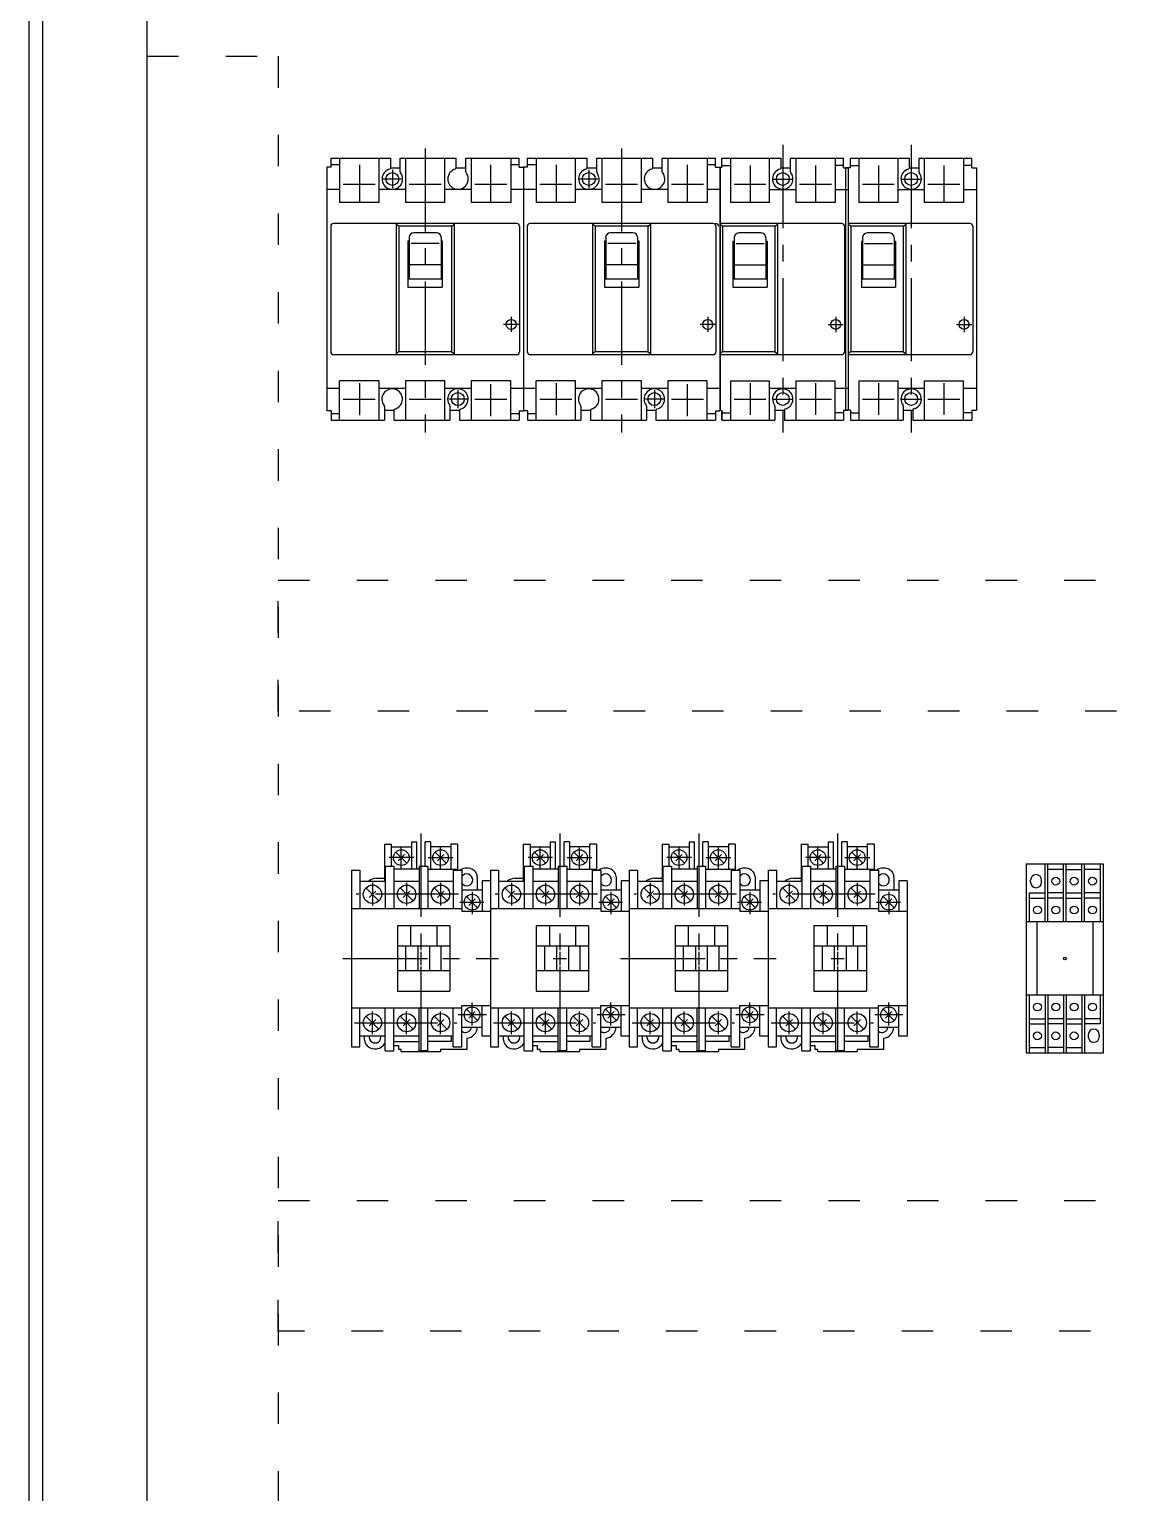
# Model space of a CAD drawing. Header units: millimetres. Extents: x 14879 to 47640, y -20740 to 344.
# Drawn here: x 46835 to 47252, y -910 to -351 of the extents above; entities that cross this region are included whole.
import ezdxf

# ---------------------------------------------------------------- set-up
doc = ezdxf.new("R2010")
doc.units = ezdxf.units.MM
doc.linetypes.add('ACAD_ISO03W100', pattern=[30, 12, -18])
doc.linetypes.add('CENTER', pattern=[50.8, 31.75, -6.35, 6.35, -6.35])
for name, color, linetype in [('0A', 7, 'Continuous'), ('0B', 6, 'Continuous'), ('0C', 3, 'Continuous'), ('0D', 2, 'Continuous'), ('10', 6, 'CENTER'), ('F01_OUT', 6, 'Continuous'), ('F03_CNT', 1, 'CENTER')]:
    doc.layers.add(name, color=color, linetype=linetype)

msp = doc.modelspace()

# ---------------------------------------------------------------- linework, layer by layer
for p, q in [((46834.85, -1711.79), (46834.85, 288.21)), ((46839.85, 283.21), (46839.85, -1706.79)), ((46879.85, -1666.79), (46879.85, 243.21))]:
    msp.add_line(p, q)
at = {"color": 7, "linetype": 'Continuous'}
for p, q in [((47244.87, -670.14), (47215.37, -670.14)), ((47215.37, -670.14), (47215.37, -742.14)), ((47222.62, -692.14), (47222.62, -670.14)), ((47223.62, -692.14), (47223.62, -670.14)), ((47229.62, -692.14), (47229.62, -670.14)), ((47230.62, -692.14), (47230.62, -670.14)), ((47236.62, -692.14), (47236.62, -670.14)), ((47237.62, -692.14), (47237.62, -670.14)), ((47243.62, -670.14), (47243.62, -692.14)), ((47244.87, -742.14), (47244.87, -670.14)), ((47229.62, -672.14), (47223.62, -672.14)), ((47230.62, -672.14), (47236.62, -672.14)), ((47243.62, -672.14), (47237.62, -672.14)), ((47216.62, -681.14), (47222.62, -681.14)), ((47216.62, -692.14), (47216.62, -681.14)), ((47217.02, -677.04), (47217.02, -676.24)), ((47221.22, -677.04), (47221.22, -676.24)), ((47229.62, -681.14), (47223.62, -681.14)), ((47230.62, -681.14), (47236.62, -681.14)), ((47243.62, -681.14), (47237.62, -681.14)), ((47216.62, -683.14), (47222.62, -683.14)), ((47229.62, -683.14), (47223.62, -683.14)), ((47230.62, -683.14), (47236.62, -683.14)), ((47243.62, -683.14), (47237.62, -683.14)), ((47244.87, -692.14), (47215.37, -692.14)), ((47219.37, -692.14), (47219.37, -720.14)), ((47240.87, -720.14), (47240.87, -692.14)), ((47244.87, -720.14), (47215.37, -720.14)), ((47216.62, -742.14), (47216.62, -720.14)), ((47222.62, -720.14), (47222.62, -742.14)), ((47223.62, -720.14), (47223.62, -742.14)), ((47229.62, -720.14), (47229.62, -742.14)), ((47230.62, -720.14), (47230.62, -742.14)), ((47236.62, -720.14), (47236.62, -742.14)), ((47237.62, -720.14), (47237.62, -742.14)), ((47243.62, -720.14), (47243.62, -731.14)), ((47216.62, -729.14), (47222.62, -729.14)), ((47216.62, -731.14), (47222.62, -731.14)), ((47229.62, -729.14), (47223.62, -729.14)), ((47229.62, -731.14), (47223.62, -731.14)), ((47230.62, -729.14), (47236.62, -729.14)), ((47230.62, -731.14), (47236.62, -731.14)), ((47243.62, -729.14), (47237.62, -729.14)), ((47243.62, -731.14), (47237.62, -731.14)), ((47239.02, -735.24), (47239.02, -736.04)), ((47243.22, -735.24), (47243.22, -736.04)), ((47215.37, -742.14), (47244.87, -742.14)), ((47216.62, -740.14), (47222.62, -740.14)), ((47229.62, -740.14), (47223.62, -740.14)), ((47230.62, -740.14), (47236.62, -740.14))]:
    msp.add_line(p, q, dxfattribs=at)
at = {"color": 1, "linetype": 'ACAD_ISO03W100'}
for points in [[(46879.85, -361.79), (46929.84, -361.79), (46929.84, -1487.35), (46879.85, -1487.35)], [(46929.84, -611.79), (46929.84, -561.79), (47639.85, -561.79), (47639.85, -611.79)], [(46929.84, -848.44), (46929.84, -798.45), (47539.85, -798.45), (47539.85, -848.44)]]:
    msp.add_lwpolyline(points, close=True, dxfattribs=at)
at = {"color": 7, "linetype": 'Continuous'}
for centre, radius in [((47226.62, -676.64), 1.5), ((47233.62, -676.64), 1.5), ((47240.62, -676.64), 1.5), ((47219.62, -687.64), 1.5), ((47226.62, -687.64), 1.5), ((47233.62, -687.64), 1.5), ((47240.62, -687.64), 1.5), ((47230.12, -706.14), 0.5), ((47219.62, -724.64), 1.5), ((47226.62, -724.64), 1.5), ((47233.62, -724.64), 1.5), ((47240.62, -724.64), 1.5), ((47219.62, -735.64), 1.5), ((47226.62, -735.64), 1.5), ((47233.62, -735.64), 1.5)]:
    msp.add_circle(centre, radius, dxfattribs=at)
for centre, start, end in [((47219.12, -676.24), 0, 180), ((47219.12, -677.04), 180, 0), ((47241.12, -735.24), 0, 180), ((47241.12, -736.04), 180, 0)]:
    msp.add_arc(centre, 2.1, start, end, dxfattribs=at)
at = {"layer": '0A', "color": 7, "linetype": 'Continuous'}
for p, q in [((46984.34, -703.64), (46984.34, -708.64)), ((47037.34, -703.64), (47037.34, -708.64)), ((47090.34, -703.64), (47090.34, -708.64)), ((47143.34, -703.64), (47143.34, -708.64)), ((46981.84, -706.14), (46986.84, -706.14)), ((47034.84, -706.14), (47039.84, -706.14)), ((47087.84, -706.14), (47092.84, -706.14)), ((47140.84, -706.14), (47145.84, -706.14))]:
    msp.add_line(p, q, dxfattribs=at)
at = {"layer": '0B', "color": 6, "linetype": 'Continuous'}
for p, q in [((46970.39, -662.54), (46970.39, -675.54)), ((46970.39, -662.54), (46972.99, -662.54)), ((46972.99, -662.54), (46972.99, -663.54)), ((46972.99, -663.54), (46980.69, -663.54)), ((46980.69, -661.64), (46980.69, -663.54)), ((46980.69, -661.64), (46982.74, -661.64)), ((46982.74, -672.04), (46982.74, -661.64)), ((46985.94, -670.94), (46985.94, -661.64)), ((46987.99, -661.64), (46985.94, -661.64)), ((46987.99, -661.64), (46987.99, -663.54)), ((46995.69, -663.54), (46987.99, -663.54)), ((46998.29, -662.54), (46995.69, -662.54)), ((46995.69, -662.54), (46995.69, -663.54)), ((46998.29, -662.54), (46998.29, -672.44)), ((47023.39, -662.54), (47023.39, -675.54)), ((47023.39, -662.54), (47025.99, -662.54)), ((47025.99, -662.54), (47025.99, -663.54)), ((47025.99, -663.54), (47033.69, -663.54)), ((47033.69, -661.64), (47033.69, -663.54)), ((47033.69, -661.64), (47035.74, -661.64)), ((47035.74, -672.04), (47035.74, -661.64)), ((47038.94, -670.94), (47038.94, -661.64)), ((47040.99, -661.64), (47038.94, -661.64)), ((47040.99, -661.64), (47040.99, -663.54)), ((47048.69, -663.54), (47040.99, -663.54)), ((47051.29, -662.54), (47048.69, -662.54)), ((47048.69, -662.54), (47048.69, -663.54)), ((47051.29, -662.54), (47051.29, -672.44)), ((47076.39, -662.54), (47076.39, -675.54)), ((47076.39, -662.54), (47078.99, -662.54)), ((47078.99, -662.54), (47078.99, -663.54)), ((47078.99, -663.54), (47086.69, -663.54)), ((47086.69, -661.64), (47086.69, -663.54)), ((47086.69, -661.64), (47088.74, -661.64)), ((47088.74, -672.04), (47088.74, -661.64)), ((47091.94, -670.94), (47091.94, -661.64)), ((47093.99, -661.64), (47091.94, -661.64)), ((47093.99, -661.64), (47093.99, -663.54)), ((47101.69, -663.54), (47093.99, -663.54)), ((47104.29, -662.54), (47101.69, -662.54)), ((47101.69, -662.54), (47101.69, -663.54)), ((47104.29, -662.54), (47104.29, -672.44)), ((47129.39, -662.54), (47129.39, -675.54)), ((47129.39, -662.54), (47131.99, -662.54)), ((47131.99, -662.54), (47131.99, -663.54)), ((47131.99, -663.54), (47139.69, -663.54)), ((47139.69, -661.64), (47139.69, -663.54)), ((47139.69, -661.64), (47141.74, -661.64)), ((47141.74, -672.04), (47141.74, -661.64)), ((47144.94, -670.94), (47144.94, -661.64)), ((47146.99, -661.64), (47144.94, -661.64)), ((47146.99, -661.64), (47146.99, -663.54)), ((47154.69, -663.54), (47146.99, -663.54)), ((47157.29, -662.54), (47154.69, -662.54)), ((47154.69, -662.54), (47154.69, -663.54)), ((47157.29, -662.54), (47157.29, -672.44)), ((46957.84, -672.44), (46960.99, -672.44)), ((46957.84, -672.44), (46957.84, -739.84)), ((46960.99, -672.44), (46960.99, -676.64)), ((46967.34, -675.54), (46970.39, -675.54)), ((46983.69, -672.04), (46982.74, -672.04)), ((46983.69, -670.94), (46985.94, -670.94)), ((46983.69, -670.94), (46983.69, -672.04)), ((46998.29, -672.44), (46999.28, -672.44)), ((47005.84, -675.02), (47005.84, -679.94)), ((47010.84, -672.44), (47013.99, -672.44)), ((47010.84, -672.44), (47010.84, -739.84)), ((47013.99, -672.44), (47013.99, -676.64)), ((47020.34, -675.54), (47023.39, -675.54)), ((47036.69, -672.04), (47035.74, -672.04)), ((47036.69, -670.94), (47038.94, -670.94)), ((47036.69, -670.94), (47036.69, -672.04)), ((47051.29, -672.44), (47052.28, -672.44)), ((47058.84, -675.02), (47058.84, -679.94)), ((47063.84, -672.44), (47066.99, -672.44)), ((47063.84, -672.44), (47063.84, -739.84)), ((47066.99, -672.44), (47066.99, -676.64)), ((47073.34, -675.54), (47076.39, -675.54)), ((47089.69, -672.04), (47088.74, -672.04)), ((47089.69, -670.94), (47091.94, -670.94)), ((47089.69, -670.94), (47089.69, -672.04)), ((47104.29, -672.44), (47105.28, -672.44)), ((47111.84, -675.02), (47111.84, -679.94)), ((47116.84, -672.44), (47119.99, -672.44)), ((47116.84, -672.44), (47116.84, -739.84)), ((47119.99, -672.44), (47119.99, -676.64)), ((47126.34, -675.54), (47129.39, -675.54)), ((47142.69, -672.04), (47141.74, -672.04)), ((47142.69, -670.94), (47144.94, -670.94)), ((47142.69, -670.94), (47142.69, -672.04)), ((47157.29, -672.44), (47158.28, -672.44)), ((47164.84, -675.02), (47164.84, -679.94)), ((46960.99, -676.64), (46964.39, -676.64)), ((47005.84, -679.94), (47007.69, -679.94)), ((47010.84, -676.44), (47007.69, -676.44)), ((47007.69, -676.44), (47007.69, -679.94)), ((47010.84, -676.44), (47010.84, -735.84)), ((47013.99, -676.64), (47017.39, -676.64)), ((47058.84, -679.94), (47060.69, -679.94)), ((47063.84, -676.44), (47060.69, -676.44)), ((47060.69, -676.44), (47060.69, -679.94)), ((47063.84, -676.44), (47063.84, -735.84)), ((47063.84, -676.44), (47063.84, -735.84)), ((47066.99, -676.64), (47070.39, -676.64)), ((47111.84, -679.94), (47113.69, -679.94)), ((47116.84, -676.44), (47113.69, -676.44)), ((47113.69, -676.44), (47113.69, -679.94)), ((47116.84, -676.44), (47116.84, -735.84)), ((47119.99, -676.64), (47123.39, -676.64)), ((47164.84, -679.94), (47166.69, -679.94)), ((47169.84, -676.44), (47166.69, -676.44)), ((47166.69, -676.44), (47166.69, -679.94)), ((47169.84, -676.44), (47169.84, -735.84)), ((47169.84, -676.44), (47169.84, -735.84)), ((46960.99, -735.64), (46962.84, -735.64)), ((46960.99, -739.84), (46960.99, -735.64)), ((46962.84, -737.26), (46962.84, -735.64)), ((47001.84, -736.61), (47001.84, -740.84)), ((47005.84, -732.34), (47007.69, -732.34)), ((47007.69, -735.84), (47007.69, -732.34)), ((47010.84, -735.84), (47007.69, -735.84)), ((47013.99, -735.64), (47015.84, -735.64)), ((47013.99, -739.84), (47013.99, -735.64)), ((47015.84, -737.26), (47015.84, -735.64)), ((47054.84, -736.61), (47054.84, -740.84)), ((47058.84, -732.34), (47060.69, -732.34)), ((47060.69, -735.84), (47060.69, -732.34)), ((47063.84, -735.84), (47060.69, -735.84)), ((47066.99, -735.64), (47068.84, -735.64)), ((47066.99, -739.84), (47066.99, -735.64)), ((47068.84, -737.26), (47068.84, -735.64)), ((47107.84, -736.61), (47107.84, -740.84)), ((47111.84, -732.34), (47113.69, -732.34)), ((47113.69, -735.84), (47113.69, -732.34)), ((47116.84, -735.84), (47113.69, -735.84)), ((47119.99, -735.64), (47121.84, -735.64)), ((47119.99, -739.84), (47119.99, -735.64)), ((47121.84, -737.26), (47121.84, -735.64)), ((47160.84, -736.61), (47160.84, -740.84)), ((47164.84, -732.34), (47166.69, -732.34)), ((47166.69, -735.84), (47166.69, -732.34)), ((47169.84, -735.84), (47166.69, -735.84)), ((46957.84, -739.84), (46960.99, -739.84)), ((46970.69, -741.34), (46970.69, -738.47)), ((46970.69, -741.34), (46973.99, -741.34)), ((46973.99, -741.34), (46973.99, -739.44)), ((46975.84, -739.44), (46973.99, -739.44)), ((46975.84, -740.84), (46975.84, -739.44)), ((46976.84, -740.84), (46975.84, -740.84)), ((46976.84, -741.64), (46976.84, -740.84)), ((46976.84, -741.64), (46991.84, -741.64)), ((46991.84, -740.84), (46991.84, -741.64)), ((47001.84, -740.84), (46991.84, -740.84)), ((47010.84, -739.84), (47013.99, -739.84)), ((47023.69, -741.34), (47023.69, -738.47)), ((47023.69, -741.34), (47026.99, -741.34)), ((47026.99, -741.34), (47026.99, -739.44)), ((47028.84, -739.44), (47026.99, -739.44)), ((47028.84, -740.84), (47028.84, -739.44)), ((47029.84, -740.84), (47028.84, -740.84)), ((47029.84, -741.64), (47029.84, -740.84)), ((47029.84, -741.64), (47044.84, -741.64)), ((47044.84, -740.84), (47044.84, -741.64)), ((47054.84, -740.84), (47044.84, -740.84)), ((47063.84, -739.84), (47066.99, -739.84)), ((47076.69, -741.34), (47076.69, -738.47)), ((47076.69, -741.34), (47079.99, -741.34)), ((47079.99, -741.34), (47079.99, -739.44)), ((47081.84, -739.44), (47079.99, -739.44)), ((47081.84, -740.84), (47081.84, -739.44)), ((47082.84, -740.84), (47081.84, -740.84)), ((47082.84, -741.64), (47082.84, -740.84)), ((47082.84, -741.64), (47097.84, -741.64)), ((47097.84, -740.84), (47097.84, -741.64)), ((47107.84, -740.84), (47097.84, -740.84)), ((47116.84, -739.84), (47119.99, -739.84)), ((47129.69, -741.34), (47129.69, -738.47)), ((47129.69, -741.34), (47132.99, -741.34)), ((47132.99, -741.34), (47132.99, -739.44)), ((47134.84, -739.44), (47132.99, -739.44)), ((47134.84, -740.84), (47134.84, -739.44)), ((47135.84, -740.84), (47134.84, -740.84)), ((47135.84, -741.64), (47135.84, -740.84)), ((47135.84, -741.64), (47150.84, -741.64)), ((47150.84, -740.84), (47150.84, -741.64)), ((47160.84, -740.84), (47150.84, -740.84))]:
    msp.add_line(p, q, dxfattribs=at)
for centre, radius, start, end in [((46967.34, -680.04), 4.5, 90.0002, 130.927), ((47001.84, -676.14), 4.5, 55.3083, 124.692), ((47001.84, -676.14), 4.5, 48.1896, 55.3083), ((47002.84, -675.02), 3, 0, 48.1897), ((47020.34, -680.04), 4.5, 90.0002, 130.927), ((47054.84, -676.14), 4.5, 55.3083, 124.692), ((47054.84, -676.14), 4.5, 48.1896, 55.3083), ((47055.84, -675.02), 3, 0, 48.1897), ((47073.34, -680.04), 4.5, 90.0002, 130.927), ((47107.84, -676.14), 4.5, 55.3083, 124.692), ((47107.84, -676.14), 4.5, 48.1896, 55.3083), ((47108.84, -675.02), 3, 0, 48.1897), ((47126.34, -680.04), 4.5, 90.0002, 130.927), ((47160.84, -676.14), 4.5, 55.3083, 124.692), ((47160.84, -676.14), 4.5, 48.1896, 55.3083), ((47161.84, -675.02), 3, 0, 48.1897), ((46965.84, -737.26), 3, 180, 228.19), ((47001.34, -732.14), 4.5, 276.379, 357.453), ((47018.84, -737.26), 3, 180, 228.19), ((47054.34, -732.14), 4.5, 276.379, 357.453), ((47071.84, -737.26), 3, 180, 228.19), ((47107.34, -732.14), 4.5, 276.379, 357.453), ((47124.84, -737.26), 3, 180, 228.19), ((47160.34, -732.14), 4.5, 276.379, 357.453), ((46966.84, -736.14), 4.5, 228.19, 328.822), ((47019.84, -736.14), 4.5, 228.19, 328.822), ((47072.84, -736.14), 4.5, 228.19, 328.822), ((47125.84, -736.14), 4.5, 228.19, 328.822)]:
    msp.add_arc(centre, radius, start, end, dxfattribs=at)
at = {"layer": '0C', "color": 3, "linetype": 'Continuous'}
for p, q in [((46972.99, -663.54), (46972.99, -670.94)), ((46980.69, -663.54), (46980.69, -672.04)), ((46987.99, -663.54), (46987.99, -672.04)), ((46995.69, -663.54), (46995.69, -672.04)), ((47025.99, -663.54), (47025.99, -670.94)), ((47033.69, -663.54), (47033.69, -672.04)), ((47040.99, -663.54), (47040.99, -672.04)), ((47048.69, -663.54), (47048.69, -672.04)), ((47078.99, -663.54), (47078.99, -670.94)), ((47086.69, -663.54), (47086.69, -672.04)), ((47093.99, -663.54), (47093.99, -672.04)), ((47101.69, -663.54), (47101.69, -672.04)), ((47131.99, -663.54), (47131.99, -670.94)), ((47139.69, -663.54), (47139.69, -672.04)), ((47146.99, -663.54), (47146.99, -672.04)), ((47154.69, -663.54), (47154.69, -672.04)), ((46970.39, -675.54), (46970.39, -676.64)), ((46970.69, -670.94), (46973.99, -670.94)), ((46970.69, -670.94), (46970.69, -687.14)), ((46973.99, -670.94), (46973.99, -687.14)), ((46982.74, -672.04), (46973.99, -672.04)), ((46983.69, -672.04), (46983.69, -687.14)), ((46985.94, -670.94), (46986.99, -670.94)), ((46986.99, -670.94), (46986.99, -687.14)), ((46986.99, -672.04), (46998.29, -672.04)), ((46996.69, -672.44), (46998.29, -672.44)), ((46996.69, -672.44), (46996.69, -687.14)), ((46999.28, -672.44), (46999.99, -672.44)), ((46999.99, -672.44), (46999.99, -688.14)), ((47023.39, -675.54), (47023.39, -676.64)), ((47023.69, -670.94), (47026.99, -670.94)), ((47023.69, -670.94), (47023.69, -687.14)), ((47026.99, -670.94), (47026.99, -687.14)), ((47035.74, -672.04), (47026.99, -672.04)), ((47036.69, -672.04), (47036.69, -687.14)), ((47038.94, -670.94), (47039.99, -670.94)), ((47039.99, -670.94), (47039.99, -687.14)), ((47039.99, -672.04), (47051.29, -672.04)), ((47049.69, -672.44), (47051.29, -672.44)), ((47049.69, -672.44), (47049.69, -687.14)), ((47052.28, -672.44), (47052.99, -672.44)), ((47052.99, -672.44), (47052.99, -688.14)), ((47076.39, -675.54), (47076.39, -676.64)), ((47076.69, -670.94), (47079.99, -670.94)), ((47076.69, -670.94), (47076.69, -687.14)), ((47079.99, -670.94), (47079.99, -687.14)), ((47088.74, -672.04), (47079.99, -672.04)), ((47089.69, -672.04), (47089.69, -687.14)), ((47091.94, -670.94), (47092.99, -670.94)), ((47092.99, -670.94), (47092.99, -687.14)), ((47092.99, -672.04), (47104.29, -672.04)), ((47102.69, -672.44), (47104.29, -672.44)), ((47102.69, -672.44), (47102.69, -687.14)), ((47105.28, -672.44), (47105.99, -672.44)), ((47105.99, -672.44), (47105.99, -688.14)), ((47129.39, -675.54), (47129.39, -676.64)), ((47129.69, -670.94), (47132.99, -670.94)), ((47129.69, -670.94), (47129.69, -687.14)), ((47132.99, -670.94), (47132.99, -687.14)), ((47141.74, -672.04), (47132.99, -672.04)), ((47142.69, -672.04), (47142.69, -687.14)), ((47144.94, -670.94), (47145.99, -670.94)), ((47145.99, -670.94), (47145.99, -687.14)), ((47145.99, -672.04), (47157.29, -672.04)), ((47155.69, -672.44), (47157.29, -672.44)), ((47155.69, -672.44), (47155.69, -687.14)), ((47158.28, -672.44), (47158.99, -672.44)), ((47158.99, -672.44), (47158.99, -688.14)), ((46960.99, -676.64), (46960.99, -687.14)), ((46964.39, -676.64), (46970.29, -676.64)), ((46970.29, -676.64), (46970.69, -676.64)), ((46973.99, -676.64), (46983.69, -676.64)), ((46986.99, -676.64), (46996.69, -676.64)), ((46999.99, -679.94), (47005.84, -679.94)), ((47007.69, -679.94), (47007.69, -688.14)), ((47013.99, -676.64), (47013.99, -687.14)), ((47017.39, -676.64), (47023.29, -676.64)), ((47023.29, -676.64), (47023.69, -676.64)), ((47026.99, -676.64), (47036.69, -676.64)), ((47039.99, -676.64), (47049.69, -676.64)), ((47052.99, -679.94), (47058.84, -679.94)), ((47060.69, -679.94), (47060.69, -688.14)), ((47066.99, -676.64), (47066.99, -687.14)), ((47070.39, -676.64), (47076.29, -676.64)), ((47076.29, -676.64), (47076.69, -676.64)), ((47079.99, -676.64), (47089.69, -676.64)), ((47092.99, -676.64), (47102.69, -676.64)), ((47105.99, -679.94), (47111.84, -679.94)), ((47113.69, -679.94), (47113.69, -688.14)), ((47119.99, -676.64), (47119.99, -687.14)), ((47123.39, -676.64), (47129.29, -676.64)), ((47129.29, -676.64), (47129.69, -676.64)), ((47132.99, -676.64), (47142.69, -676.64)), ((47145.99, -676.64), (47155.69, -676.64)), ((47158.99, -679.94), (47164.84, -679.94)), ((47166.69, -679.94), (47166.69, -688.14)), ((46999.99, -687.14), (46957.84, -687.14)), ((46999.99, -688.14), (47010.84, -688.14)), ((47052.99, -687.14), (47010.84, -687.14)), ((47052.99, -688.14), (47063.84, -688.14)), ((47105.99, -687.14), (47063.84, -687.14)), ((47105.99, -688.14), (47116.84, -688.14)), ((47158.99, -687.14), (47116.84, -687.14)), ((47158.99, -688.14), (47169.84, -688.14)), ((46975.34, -693.64), (46975.34, -718.64)), ((46995.34, -693.64), (46975.34, -693.64)), ((46980.34, -693.64), (46980.34, -701.44)), ((46990.34, -693.64), (46990.34, -701.44)), ((46995.34, -693.64), (46995.34, -718.64)), ((47028.34, -693.64), (47028.34, -718.64)), ((47048.34, -693.64), (47028.34, -693.64)), ((47033.34, -693.64), (47033.34, -701.44)), ((47043.34, -693.64), (47043.34, -701.44)), ((47048.34, -693.64), (47048.34, -718.64)), ((47081.34, -693.64), (47081.34, -718.64)), ((47101.34, -693.64), (47081.34, -693.64)), ((47086.34, -693.64), (47086.34, -701.44)), ((47096.34, -693.64), (47096.34, -701.44)), ((47101.34, -693.64), (47101.34, -718.64)), ((47134.34, -693.64), (47134.34, -718.64)), ((47154.34, -693.64), (47134.34, -693.64)), ((47139.34, -693.64), (47139.34, -701.44)), ((47149.34, -693.64), (47149.34, -701.44)), ((47154.34, -693.64), (47154.34, -718.64)), ((46995.34, -701.44), (46975.34, -701.44)), ((46978.59, -710.84), (46978.59, -701.44)), ((46983.09, -701.44), (46983.09, -710.84)), ((46987.59, -701.44), (46987.59, -710.84)), ((46992.09, -710.84), (46992.09, -701.44)), ((47048.34, -701.44), (47028.34, -701.44)), ((47031.59, -710.84), (47031.59, -701.44)), ((47036.09, -701.44), (47036.09, -710.84)), ((47040.59, -701.44), (47040.59, -710.84)), ((47045.09, -710.84), (47045.09, -701.44)), ((47101.34, -701.44), (47081.34, -701.44)), ((47084.59, -710.84), (47084.59, -701.44)), ((47089.09, -701.44), (47089.09, -710.84)), ((47093.59, -701.44), (47093.59, -710.84)), ((47098.09, -710.84), (47098.09, -701.44)), ((47154.34, -701.44), (47134.34, -701.44)), ((47137.59, -710.84), (47137.59, -701.44)), ((47142.09, -701.44), (47142.09, -710.84)), ((47146.59, -701.44), (47146.59, -710.84)), ((47151.09, -710.84), (47151.09, -701.44)), ((46995.34, -710.84), (46975.34, -710.84)), ((47048.34, -710.84), (47028.34, -710.84)), ((47101.34, -710.84), (47081.34, -710.84)), ((47154.34, -710.84), (47134.34, -710.84)), ((46975.34, -718.64), (46995.34, -718.64)), ((47028.34, -718.64), (47048.34, -718.64)), ((47081.34, -718.64), (47101.34, -718.64)), ((47134.34, -718.64), (47154.34, -718.64)), ((46999.99, -725.14), (46957.84, -725.14)), ((46960.99, -735.64), (46960.99, -725.14)), ((46970.69, -733.81), (46970.69, -725.14)), ((46973.99, -739.44), (46973.99, -725.14)), ((46983.69, -741.34), (46983.69, -725.14)), ((46986.99, -741.34), (46986.99, -725.14)), ((46996.69, -739.84), (46996.69, -725.14)), ((46999.99, -724.14), (47010.84, -724.14)), ((46999.99, -739.84), (46999.99, -724.14)), ((47007.69, -732.34), (47007.69, -724.14)), ((47052.99, -725.14), (47010.84, -725.14)), ((47013.99, -735.64), (47013.99, -725.14)), ((47023.69, -733.81), (47023.69, -725.14)), ((47026.99, -739.44), (47026.99, -725.14)), ((47036.69, -741.34), (47036.69, -725.14)), ((47039.99, -741.34), (47039.99, -725.14)), ((47049.69, -739.84), (47049.69, -725.14)), ((47052.99, -724.14), (47063.84, -724.14)), ((47052.99, -739.84), (47052.99, -724.14)), ((47060.69, -732.34), (47060.69, -724.14)), ((47105.99, -725.14), (47063.84, -725.14)), ((47066.99, -735.64), (47066.99, -725.14)), ((47076.69, -733.81), (47076.69, -725.14)), ((47079.99, -739.44), (47079.99, -725.14)), ((47089.69, -741.34), (47089.69, -725.14)), ((47092.99, -741.34), (47092.99, -725.14)), ((47102.69, -739.84), (47102.69, -725.14)), ((47105.99, -724.14), (47116.84, -724.14)), ((47105.99, -739.84), (47105.99, -724.14)), ((47113.69, -732.34), (47113.69, -724.14)), ((47158.99, -725.14), (47116.84, -725.14)), ((47119.99, -735.64), (47119.99, -725.14)), ((47129.69, -733.81), (47129.69, -725.14)), ((47132.99, -739.44), (47132.99, -725.14)), ((47142.69, -741.34), (47142.69, -725.14)), ((47145.99, -741.34), (47145.99, -725.14)), ((47155.69, -739.84), (47155.69, -725.14)), ((47158.99, -724.14), (47169.84, -724.14)), ((47158.99, -739.84), (47158.99, -724.14)), ((47166.69, -732.34), (47166.69, -724.14)), ((46962.84, -735.64), (46970.69, -735.64)), ((46970.69, -738.47), (46970.69, -733.81)), ((46973.99, -735.64), (46983.69, -735.64)), ((46986.99, -735.64), (46996.69, -735.64)), ((46995.84, -735.64), (46995.84, -737.84)), ((46999.99, -732.34), (47005.84, -732.34)), ((47015.84, -735.64), (47023.69, -735.64)), ((47023.69, -738.47), (47023.69, -733.81)), ((47026.99, -735.64), (47036.69, -735.64)), ((47039.99, -735.64), (47049.69, -735.64)), ((47048.84, -735.64), (47048.84, -737.84)), ((47052.99, -732.34), (47058.84, -732.34)), ((47068.84, -735.64), (47076.69, -735.64)), ((47076.69, -738.47), (47076.69, -733.81)), ((47079.99, -735.64), (47089.69, -735.64)), ((47092.99, -735.64), (47102.69, -735.64)), ((47101.84, -735.64), (47101.84, -737.84)), ((47105.99, -732.34), (47111.84, -732.34)), ((47121.84, -735.64), (47129.69, -735.64)), ((47129.69, -738.47), (47129.69, -733.81)), ((47132.99, -735.64), (47142.69, -735.64)), ((47145.99, -735.64), (47155.69, -735.64)), ((47154.84, -735.64), (47154.84, -737.84)), ((47158.99, -732.34), (47164.84, -732.34)), ((46973.99, -737.84), (46983.69, -737.84)), ((46986.99, -741.34), (46983.69, -741.34)), ((46995.84, -737.84), (46986.99, -737.84)), ((46996.69, -739.84), (46999.99, -739.84)), ((47026.99, -737.84), (47036.69, -737.84)), ((47039.99, -741.34), (47036.69, -741.34)), ((47048.84, -737.84), (47039.99, -737.84)), ((47049.69, -739.84), (47052.99, -739.84)), ((47079.99, -737.84), (47089.69, -737.84)), ((47092.99, -741.34), (47089.69, -741.34)), ((47101.84, -737.84), (47092.99, -737.84)), ((47102.69, -739.84), (47105.99, -739.84)), ((47132.99, -737.84), (47142.69, -737.84)), ((47145.99, -741.34), (47142.69, -741.34)), ((47154.84, -737.84), (47145.99, -737.84)), ((47155.69, -739.84), (47158.99, -739.84))]:
    msp.add_line(p, q, dxfattribs=at)
for centre, start, end in [((47001.84, -676.14), 214.692, 145.308), ((47054.84, -676.14), 214.692, 145.308), ((47107.84, -676.14), 214.692, 145.308), ((47160.84, -676.14), 214.692, 145.308), ((46966.84, -736.14), 167.161, 12.84), ((47001.34, -732.14), 233.13, 354.9), ((47019.84, -736.14), 167.161, 12.84), ((47054.34, -732.14), 233.13, 354.9), ((47072.84, -736.14), 167.161, 12.84), ((47107.34, -732.14), 233.13, 354.9), ((47125.84, -736.14), 167.161, 12.84), ((47160.34, -732.14), 233.13, 354.9)]:
    msp.add_arc(centre, 2.25, start, end, dxfattribs=at)
at = {"layer": '0D', "color": 2, "linetype": 'Continuous'}
for p, q in [((46978.96, -669.76), (46974.72, -665.52)), ((46975.6, -668.87), (46978.08, -666.4)), ((46993.96, -669.76), (46989.72, -665.52)), ((46990.6, -668.87), (46993.08, -666.4)), ((47031.96, -669.76), (47027.72, -665.52)), ((47028.6, -668.87), (47031.08, -666.4)), ((47046.96, -669.76), (47042.72, -665.52)), ((47043.6, -668.87), (47046.08, -666.4)), ((47084.96, -669.76), (47080.72, -665.52)), ((47081.6, -668.87), (47084.08, -666.4)), ((47099.96, -669.76), (47095.72, -665.52)), ((47096.6, -668.87), (47099.08, -666.4)), ((47137.96, -669.76), (47133.72, -665.52)), ((47134.6, -668.87), (47137.08, -666.4)), ((47152.96, -669.76), (47148.72, -665.52)), ((47149.6, -668.87), (47152.08, -666.4)), ((46963.36, -679.16), (46968.31, -684.11)), ((46967.08, -680.4), (46964.6, -682.87)), ((46976.37, -679.16), (46981.32, -684.11)), ((46980.08, -680.4), (46977.6, -682.87)), ((46989.37, -679.16), (46994.32, -684.11)), ((46993.08, -680.4), (46990.6, -682.87)), ((47016.36, -679.16), (47021.31, -684.11)), ((47020.08, -680.4), (47017.6, -682.87)), ((47029.37, -679.16), (47034.32, -684.11)), ((47033.08, -680.4), (47030.6, -682.87)), ((47042.37, -679.16), (47047.32, -684.11)), ((47046.08, -680.4), (47043.6, -682.87)), ((47069.36, -679.16), (47074.31, -684.11)), ((47073.08, -680.4), (47070.6, -682.87)), ((47082.37, -679.16), (47087.32, -684.11)), ((47086.08, -680.4), (47083.6, -682.87)), ((47095.37, -679.16), (47100.32, -684.11)), ((47099.08, -680.4), (47096.6, -682.87)), ((47122.36, -679.16), (47127.31, -684.11)), ((47126.08, -680.4), (47123.6, -682.87)), ((47135.37, -679.16), (47140.32, -684.11)), ((47139.08, -680.4), (47136.6, -682.87)), ((47148.37, -679.16), (47153.32, -684.11)), ((47152.08, -680.4), (47149.6, -682.87)), ((47005.96, -686.76), (47001.72, -682.52)), ((47002.6, -685.87), (47005.08, -683.4)), ((47058.96, -686.76), (47054.72, -682.52)), ((47055.6, -685.87), (47058.08, -683.4)), ((47111.96, -686.76), (47107.72, -682.52)), ((47108.6, -685.87), (47111.08, -683.4)), ((47164.96, -686.76), (47160.72, -682.52)), ((47161.6, -685.87), (47164.08, -683.4)), ((47005.96, -729.76), (47001.72, -725.52)), ((47058.96, -729.76), (47054.72, -725.52)), ((47111.96, -729.76), (47107.72, -725.52)), ((47164.96, -729.76), (47160.72, -725.52)), ((46963.36, -728.16), (46968.31, -733.11)), ((46967.08, -729.4), (46964.6, -731.87)), ((46976.37, -728.16), (46981.32, -733.11)), ((46980.08, -729.4), (46977.6, -731.87)), ((46989.37, -728.16), (46994.32, -733.11)), ((46993.08, -729.4), (46990.6, -731.87)), ((47002.6, -728.87), (47005.08, -726.4)), ((47016.36, -728.16), (47021.31, -733.11)), ((47020.08, -729.4), (47017.6, -731.87)), ((47029.37, -728.16), (47034.32, -733.11)), ((47033.08, -729.4), (47030.6, -731.87)), ((47042.37, -728.16), (47047.32, -733.11)), ((47046.08, -729.4), (47043.6, -731.87)), ((47055.6, -728.87), (47058.08, -726.4)), ((47069.36, -728.16), (47074.31, -733.11)), ((47073.08, -729.4), (47070.6, -731.87)), ((47082.37, -728.16), (47087.32, -733.11)), ((47086.08, -729.4), (47083.6, -731.87)), ((47095.37, -728.16), (47100.32, -733.11)), ((47099.08, -729.4), (47096.6, -731.87)), ((47108.6, -728.87), (47111.08, -726.4)), ((47122.36, -728.16), (47127.31, -733.11)), ((47126.08, -729.4), (47123.6, -731.87)), ((47135.37, -728.16), (47140.32, -733.11)), ((47139.08, -729.4), (47136.6, -731.87)), ((47148.37, -728.16), (47153.32, -733.11)), ((47152.08, -729.4), (47149.6, -731.87)), ((47161.6, -728.87), (47164.08, -726.4))]:
    msp.add_line(p, q, dxfattribs=at)
for centre, radius in [((46976.84, -667.64), 3), ((46991.84, -667.64), 3), ((47029.84, -667.64), 3), ((47044.84, -667.64), 3), ((47082.84, -667.64), 3), ((47097.84, -667.64), 3), ((47135.84, -667.64), 3), ((47150.84, -667.64), 3), ((46965.84, -681.64), 3.5), ((46978.84, -681.64), 3.5), ((46991.84, -681.64), 3.5), ((47018.84, -681.64), 3.5), ((47031.84, -681.64), 3.5), ((47044.84, -681.64), 3.5), ((47071.84, -681.64), 3.5), ((47084.84, -681.64), 3.5), ((47097.84, -681.64), 3.5), ((47124.84, -681.64), 3.5), ((47137.84, -681.64), 3.5), ((47150.84, -681.64), 3.5), ((47003.84, -684.64), 3), ((47056.84, -684.64), 3), ((47109.84, -684.64), 3), ((47162.84, -684.64), 3), ((47003.84, -727.64), 3), ((47056.84, -727.64), 3), ((47109.84, -727.64), 3), ((47162.84, -727.64), 3), ((46965.84, -730.64), 3.5), ((46978.84, -730.64), 3.5), ((46991.84, -730.64), 3.5), ((47018.84, -730.64), 3.5), ((47031.84, -730.64), 3.5), ((47044.84, -730.64), 3.5), ((47071.84, -730.64), 3.5), ((47084.84, -730.64), 3.5), ((47097.84, -730.64), 3.5), ((47124.84, -730.64), 3.5), ((47137.84, -730.64), 3.5), ((47150.84, -730.64), 3.5)]:
    msp.add_circle(centre, radius, dxfattribs=at)
at = {"layer": '10', "color": 6, "linetype": 'CENTER'}
for p, q in [((46984.34, -658.46), (46984.34, -745.21)), ((47037.34, -658.46), (47037.34, -745.21)), ((47090.34, -658.46), (47090.34, -745.21)), ((47143.34, -658.46), (47143.34, -745.21)), ((46976.84, -671.74), (46976.84, -663.73)), ((46991.84, -671.74), (46991.84, -663.73)), ((47029.84, -671.74), (47029.84, -663.73)), ((47044.84, -671.74), (47044.84, -663.73)), ((47082.84, -671.74), (47082.84, -663.73)), ((47097.84, -671.74), (47097.84, -663.73)), ((47135.84, -671.74), (47135.84, -663.73)), ((47150.84, -671.74), (47150.84, -663.73)), ((46981.6, -667.64), (46972.19, -667.64)), ((46987.12, -667.64), (46996.61, -667.64)), ((47034.6, -667.64), (47025.19, -667.64)), ((47040.12, -667.64), (47049.61, -667.64)), ((47087.6, -667.64), (47078.19, -667.64)), ((47093.12, -667.64), (47102.61, -667.64)), ((47140.6, -667.64), (47131.19, -667.64)), ((47146.12, -667.64), (47155.61, -667.64)), ((46965.84, -677.27), (46965.84, -685.92)), ((46978.84, -677.27), (46978.84, -685.92)), ((46991.84, -677.27), (46991.84, -685.92)), ((47003.84, -680.71), (47003.84, -689.27)), ((47018.84, -677.27), (47018.84, -685.92)), ((47031.84, -677.27), (47031.84, -685.92)), ((47044.84, -677.27), (47044.84, -685.92)), ((47056.84, -680.71), (47056.84, -689.27)), ((47071.84, -677.27), (47071.84, -685.92)), ((47084.84, -677.27), (47084.84, -685.92)), ((47097.84, -677.27), (47097.84, -685.92)), ((47109.84, -680.71), (47109.84, -689.27)), ((47124.84, -677.27), (47124.84, -685.92)), ((47137.84, -677.27), (47137.84, -685.92)), ((47150.84, -677.27), (47150.84, -685.92)), ((47162.84, -680.71), (47162.84, -689.27)), ((46998.72, -681.64), (46959.67, -681.64)), ((46999.16, -684.64), (47008.31, -684.64)), ((47051.72, -681.64), (47012.67, -681.64)), ((47052.16, -684.64), (47061.31, -684.64)), ((47104.72, -681.64), (47065.67, -681.64)), ((47105.16, -684.64), (47114.31, -684.64)), ((47157.72, -681.64), (47118.67, -681.64)), ((47158.16, -684.64), (47167.31, -684.64)), ((46954.55, -706.14), (47013.95, -706.14)), ((47060.55, -706.14), (47119.95, -706.14)), ((47003.84, -731.66), (47003.84, -723)), ((47056.84, -731.66), (47056.84, -723)), ((47109.84, -731.66), (47109.84, -723)), ((47162.84, -731.66), (47162.84, -723)), ((46958.96, -730.64), (46998.01, -730.64)), ((46965.84, -735.01), (46965.84, -726.36)), ((46978.84, -735.01), (46978.84, -726.36)), ((46991.84, -735.01), (46991.84, -726.36)), ((47009.29, -727.64), (46998.54, -727.64)), ((47011.96, -730.64), (47051.01, -730.64)), ((47018.84, -735.01), (47018.84, -726.36)), ((47031.84, -735.01), (47031.84, -726.36)), ((47044.84, -735.01), (47044.84, -726.36)), ((47062.29, -727.64), (47051.54, -727.64)), ((47064.96, -730.64), (47104.01, -730.64)), ((47071.84, -735.01), (47071.84, -726.36)), ((47084.84, -735.01), (47084.84, -726.36)), ((47097.84, -735.01), (47097.84, -726.36)), ((47115.29, -727.64), (47104.54, -727.64)), ((47117.96, -730.64), (47157.01, -730.64)), ((47124.84, -735.01), (47124.84, -726.36)), ((47137.84, -735.01), (47137.84, -726.36)), ((47150.84, -735.01), (47150.84, -726.36)), ((47168.29, -727.64), (47157.54, -727.64))]:
    msp.add_line(p, q, dxfattribs=at)
at = {"layer": 'F01_OUT'}
for p, q in [((46950.04, -404.13), (46950.04, -400.63)), ((46950.04, -400.63), (46972.81, -400.63)), ((46953.25, -400.63), (46953.25, -417.66)), ((46968.33, -417.66), (46968.33, -400.63)), ((46972.81, -404.35), (46972.81, -400.63)), ((46976.43, -400.63), (46997.81, -400.63)), ((46976.43, -405.95), (46976.43, -400.63)), ((46978.38, -400.63), (46978.38, -417.66)), ((46993.45, -417.66), (46993.45, -400.63)), ((46997.81, -404.35), (46997.81, -400.63)), ((47001.43, -400.63), (47021.79, -400.63)), ((47001.43, -405.86), (47001.43, -400.63)), ((47003.5, -400.63), (47003.5, -417.66)), ((47018.58, -400.63), (47018.58, -417.66)), ((47021.79, -404.13), (47021.79, -400.63)), ((47025.04, -404.13), (47025.04, -400.63)), ((47025.04, -400.63), (47047.81, -400.63)), ((47028.25, -400.63), (47028.25, -417.66)), ((47043.33, -417.66), (47043.33, -400.63)), ((47047.81, -404.35), (47047.81, -400.63)), ((47051.43, -400.63), (47072.81, -400.63)), ((47051.43, -405.95), (47051.43, -400.63)), ((47053.38, -400.63), (47053.38, -417.66)), ((47068.45, -417.66), (47068.45, -400.63)), ((47072.81, -404.35), (47072.81, -400.63)), ((47076.43, -400.63), (47096.79, -400.63)), ((47076.43, -405.86), (47076.43, -400.63)), ((47078.5, -400.63), (47078.5, -417.66)), ((47093.58, -400.63), (47093.58, -417.66)), ((47096.79, -404.13), (47096.79, -400.63)), ((47099.22, -404.38), (47099.22, -400.63)), ((47099.22, -400.63), (47121.82, -400.63)), ((47102.42, -400.63), (47102.42, -417.63)), ((47117.42, -417.63), (47117.42, -400.63)), ((47121.82, -404.37), (47121.82, -400.63)), ((47125.42, -405.96), (47125.42, -400.63)), ((47125.42, -400.63), (47145.62, -400.63)), ((47127.42, -400.63), (47127.42, -417.63)), ((47142.42, -400.63), (47142.42, -417.63)), ((47145.62, -404.38), (47145.62, -400.63)), ((47148.22, -404.38), (47148.22, -400.63)), ((47148.22, -400.63), (47170.82, -400.63)), ((47151.42, -400.63), (47151.42, -417.63)), ((47166.42, -417.63), (47166.42, -400.63)), ((47170.82, -404.37), (47170.82, -400.63)), ((47174.42, -405.96), (47174.42, -400.63)), ((47174.42, -400.63), (47194.62, -400.63)), ((47176.42, -400.63), (47176.42, -417.63)), ((47191.42, -400.63), (47191.42, -417.63)), ((47194.62, -404.38), (47194.62, -400.63)), ((46948.42, -404.13), (46948.42, -497.13)), ((46950.04, -404.13), (46948.42, -404.13)), ((46950.04, -403.13), (46953.25, -403.13)), ((46972.81, -404.35), (46976.43, -404.35)), ((46997.81, -404.35), (47001.43, -404.35)), ((47018.58, -403.13), (47021.79, -403.13)), ((47021.79, -404.13), (47023.42, -404.13)), ((47023.42, -404.13), (47023.42, -497.13)), ((47023.42, -404.13), (47023.42, -497.13)), ((47025.04, -404.13), (47023.42, -404.13)), ((47025.04, -403.13), (47028.25, -403.13)), ((47047.81, -404.35), (47051.43, -404.35)), ((47072.81, -404.35), (47076.43, -404.35)), ((47093.58, -403.13), (47096.79, -403.13)), ((47096.79, -404.13), (47098.42, -404.13)), ((47098.42, -404.13), (47098.42, -497.13)), ((47098.42, -404.13), (47098.42, -497.13)), ((47098.42, -404.13), (47098.42, -497.13)), ((47098.42, -404.13), (47098.42, -497.13)), ((47098.52, -404.01), (47098.52, -497.01)), ((47098.52, -404.01), (47098.52, -497.01)), ((47099.22, -403.43), (47102.42, -403.43)), ((47121.82, -404.38), (47125.42, -404.38)), ((47145.62, -403.43), (47142.42, -403.43)), ((47145.62, -404.38), (47147.42, -404.38)), ((47148.22, -404.38), (47146.42, -404.38)), ((47146.42, -404.38), (47146.42, -496.88)), ((47147.42, -404.38), (47147.42, -496.88)), ((47148.22, -403.43), (47151.42, -403.43)), ((47170.82, -404.38), (47174.42, -404.38)), ((47194.62, -403.43), (47191.42, -403.43)), ((47194.62, -404.38), (47196.42, -404.38)), ((47196.42, -404.38), (47196.42, -496.88)), ((46953.25, -412.63), (46948.42, -412.63)), ((46978.38, -412.63), (46968.33, -412.63)), ((47003.5, -412.63), (46993.45, -412.63)), ((47023.42, -412.63), (47018.58, -412.63)), ((47028.25, -412.63), (47023.42, -412.63)), ((47053.38, -412.63), (47043.33, -412.63)), ((47078.5, -412.63), (47068.45, -412.63)), ((47098.42, -412.63), (47093.58, -412.63)), ((47127.42, -412.73), (47117.42, -412.73)), ((47147.42, -412.73), (47142.42, -412.73)), ((47176.42, -412.73), (47166.42, -412.73)), ((47196.42, -412.73), (47191.42, -412.73)), ((46968.33, -417.66), (46953.25, -417.66)), ((46993.45, -417.66), (46978.38, -417.66)), ((47018.58, -417.66), (47003.5, -417.66)), ((47043.33, -417.66), (47028.25, -417.66)), ((47068.45, -417.66), (47053.38, -417.66)), ((47093.58, -417.66), (47078.5, -417.66)), ((47117.42, -417.63), (47102.42, -417.63)), ((47142.42, -417.63), (47127.42, -417.63)), ((47166.42, -417.63), (47151.42, -417.63)), ((47191.42, -417.63), (47176.42, -417.63)), ((46949.92, -426.63), (46949.92, -474.63)), ((47020.92, -425.63), (46950.92, -425.63)), ((46974.86, -425.98), (46974.86, -475.27)), ((46975.87, -426.63), (46974.86, -426.05)), ((46975.87, -426.63), (46975.87, -474.62)), ((46995.97, -426.63), (46975.87, -426.63)), ((46990.24, -429.13), (46981.59, -429.13)), ((46995.97, -426.63), (46996.97, -426.05)), ((46995.97, -426.63), (46995.97, -474.62)), ((46996.97, -425.98), (46996.97, -475.27)), ((47021.92, -426.63), (47021.92, -474.63)), ((47024.92, -426.63), (47024.92, -474.63)), ((47095.92, -425.63), (47025.92, -425.63)), ((47049.86, -425.98), (47049.86, -475.27)), ((47050.87, -426.63), (47049.86, -426.05)), ((47050.87, -426.63), (47050.87, -474.62)), ((47070.97, -426.63), (47050.87, -426.63)), ((47065.24, -429.13), (47056.59, -429.13)), ((47070.97, -426.63), (47071.97, -426.05)), ((47070.97, -426.63), (47070.97, -474.62)), ((47071.97, -425.98), (47071.97, -475.27)), ((47096.92, -426.63), (47096.92, -474.63)), ((47098.42, -425.98), (47098.42, -475.27)), ((47099.42, -426.63), (47098.42, -426.05)), ((47144.92, -425.63), (47098.77, -425.63)), ((47119.42, -426.63), (47099.42, -426.63)), ((47099.42, -426.63), (47099.42, -474.63)), ((47114.22, -429.24), (47105.62, -429.24)), ((47119.42, -426.63), (47120.42, -426.05)), ((47119.42, -426.63), (47119.42, -474.63)), ((47120.42, -425.98), (47120.42, -475.27)), ((47145.92, -426.63), (47145.92, -474.63)), ((47147.42, -425.98), (47147.42, -475.27)), ((47148.42, -426.63), (47147.42, -426.05)), ((47193.92, -425.63), (47147.77, -425.63)), ((47168.42, -426.63), (47148.42, -426.63)), ((47148.42, -426.63), (47148.42, -474.63)), ((47163.22, -429.24), (47154.62, -429.24)), ((47168.42, -426.63), (47169.42, -426.05)), ((47168.42, -426.63), (47168.42, -474.63)), ((47169.42, -425.98), (47169.42, -475.27)), ((47194.92, -426.63), (47194.92, -474.63)), ((46979.38, -432.29), (46979.38, -449.87)), ((46979.38, -432.29), (46979.84, -432.29)), ((46979.38, -435.45), (46979.84, -435.45)), ((46979.84, -430.89), (46979.84, -446.71)), ((46991.3, -433.26), (46980.63, -433.26)), ((46992, -430.89), (46992, -446.71)), ((46992, -432.29), (46992.45, -432.29)), ((46992, -435.45), (46992.45, -435.45)), ((46992.45, -432.29), (46992.45, -449.87)), ((47054.38, -432.29), (47054.38, -449.87)), ((47054.38, -432.29), (47054.84, -432.29)), ((47054.38, -435.45), (47054.84, -435.45)), ((47054.84, -430.89), (47054.84, -446.71)), ((47066.3, -433.26), (47055.63, -433.26)), ((47067, -430.89), (47067, -446.71)), ((47067, -432.29), (47067.45, -432.29)), ((47067, -435.45), (47067.45, -435.45)), ((47067.45, -432.29), (47067.45, -449.87)), ((47103.42, -432.38), (47103.42, -449.88)), ((47103.42, -432.38), (47103.87, -432.38)), ((47103.42, -435.53), (47103.87, -435.53)), ((47103.87, -430.99), (47103.87, -446.73)), ((47115.27, -433.35), (47104.65, -433.35)), ((47115.97, -430.99), (47115.97, -446.73)), ((47115.97, -432.38), (47116.42, -432.38)), ((47115.97, -435.53), (47116.42, -435.53)), ((47116.42, -432.38), (47116.42, -449.88)), ((47152.42, -432.38), (47152.42, -449.88)), ((47152.42, -432.38), (47152.87, -432.38)), ((47152.42, -435.53), (47152.87, -435.53)), ((47152.87, -430.99), (47152.87, -446.73)), ((47164.27, -433.35), (47153.65, -433.35)), ((47164.97, -430.99), (47164.97, -446.73)), ((47164.97, -432.38), (47165.42, -432.38)), ((47164.97, -435.53), (47165.42, -435.53)), ((47165.42, -432.38), (47165.42, -449.88)), ((46979.38, -446.71), (46992.45, -446.71)), ((46979.84, -441.3), (46992, -441.3)), ((47054.38, -446.71), (47067.45, -446.71)), ((47054.84, -441.3), (47067, -441.3)), ((47103.42, -446.73), (47116.42, -446.73)), ((47103.87, -441.35), (47115.97, -441.35)), ((47152.42, -446.73), (47165.42, -446.73)), ((47152.87, -441.35), (47164.97, -441.35)), ((46979.38, -449.87), (46992.45, -449.87)), ((47054.38, -449.87), (47067.45, -449.87)), ((47103.42, -449.88), (47116.42, -449.88)), ((47152.42, -449.88), (47165.42, -449.88)), ((46975.87, -474.62), (46974.86, -475.2)), ((46995.97, -474.62), (46975.87, -474.62)), ((46995.97, -474.62), (46996.97, -475.2)), ((47050.87, -474.62), (47049.86, -475.2)), ((47070.97, -474.62), (47050.87, -474.62)), ((47070.97, -474.62), (47071.97, -475.2)), ((47099.42, -474.63), (47098.42, -475.2)), ((47119.42, -474.63), (47099.42, -474.63)), ((47119.42, -474.63), (47120.42, -475.2)), ((47148.42, -474.63), (47147.42, -475.2)), ((47168.42, -474.63), (47148.42, -474.63)), ((47168.42, -474.63), (47169.42, -475.2)), ((46950.92, -475.63), (47020.92, -475.63)), ((47025.92, -475.63), (47095.92, -475.63)), ((47098.77, -475.63), (47144.92, -475.63)), ((47147.77, -475.63), (47193.92, -475.63)), ((46953.25, -500.63), (46953.25, -485.63)), ((46968.33, -485.63), (46953.25, -485.63)), ((46968.33, -500.63), (46968.33, -485.63)), ((46978.38, -485.63), (46978.38, -500.63)), ((46993.45, -485.63), (46978.38, -485.63)), ((46993.45, -500.63), (46993.45, -485.63)), ((47003.5, -485.63), (47003.5, -500.63)), ((47018.58, -485.63), (47003.5, -485.63)), ((47018.58, -500.63), (47018.58, -485.63)), ((47028.25, -500.63), (47028.25, -485.63)), ((47043.33, -485.63), (47028.25, -485.63)), ((47043.33, -500.63), (47043.33, -485.63)), ((47053.38, -485.63), (47053.38, -500.63)), ((47068.45, -485.63), (47053.38, -485.63)), ((47068.45, -500.63), (47068.45, -485.63)), ((47078.5, -485.63), (47078.5, -500.63)), ((47093.58, -485.63), (47078.5, -485.63)), ((47093.58, -500.63), (47093.58, -485.63)), ((47102.42, -485.63), (47102.42, -500.63)), ((47102.42, -485.63), (47117.42, -485.63)), ((47117.42, -500.63), (47117.42, -485.63)), ((47127.42, -485.63), (47127.42, -500.63)), ((47127.42, -485.63), (47142.42, -485.63)), ((47142.42, -500.63), (47142.42, -485.63)), ((47151.42, -485.63), (47151.42, -500.63)), ((47151.42, -485.63), (47166.42, -485.63)), ((47166.42, -500.63), (47166.42, -485.63)), ((47176.42, -485.63), (47176.42, -500.63)), ((47176.42, -485.63), (47191.42, -485.63)), ((47191.42, -500.63), (47191.42, -485.63)), ((46953.25, -488.63), (46948.42, -488.63)), ((46978.38, -488.63), (46968.33, -488.63)), ((47003.5, -488.63), (46993.45, -488.63)), ((47023.42, -488.63), (47018.58, -488.63)), ((47028.25, -488.63), (47023.42, -488.63)), ((47053.38, -488.63), (47043.33, -488.63)), ((47078.5, -488.63), (47068.45, -488.63)), ((47098.42, -488.63), (47093.58, -488.63)), ((47127.42, -488.63), (47117.42, -488.63)), ((47147.42, -488.63), (47142.42, -488.63)), ((47176.42, -488.63), (47166.42, -488.63)), ((47196.42, -488.63), (47191.42, -488.63)), ((46970.4, -495.4), (46970.4, -500.63)), ((46970.4, -496.91), (46974.02, -496.91)), ((46974.02, -496.9), (46974.02, -500.63)), ((46994.56, -492.63), (46994.56, -492.65)), ((46995.4, -495.31), (46995.4, -500.63)), ((46995.4, -496.91), (46999.02, -496.91)), ((46999.02, -496.91), (46999.02, -500.63)), ((47045.4, -495.4), (47045.4, -500.63)), ((47045.4, -496.91), (47049.02, -496.91)), ((47049.02, -496.9), (47049.02, -500.63)), ((47069.56, -492.63), (47069.56, -492.65)), ((47070.4, -495.31), (47070.4, -500.63)), ((47070.4, -496.91), (47074.02, -496.91)), ((47074.02, -496.91), (47074.02, -500.63)), ((47099.04, -497.01), (47099.04, -500.51)), ((47099.22, -496.88), (47099.22, -500.63)), ((47118.52, -492.62), (47118.52, -492.64)), ((47119.42, -495.29), (47119.42, -500.63)), ((47119.42, -496.88), (47123.02, -496.88)), ((47123.02, -496.89), (47123.02, -500.63)), ((47145.62, -496.88), (47147.42, -496.88)), ((47145.62, -496.88), (47145.62, -500.63)), ((47148.22, -496.88), (47146.42, -496.88)), ((47148.22, -496.88), (47148.22, -500.63)), ((47167.52, -492.62), (47167.52, -492.64)), ((47168.42, -495.29), (47168.42, -500.63)), ((47168.42, -496.88), (47172.02, -496.88)), ((47172.02, -496.89), (47172.02, -500.63)), ((47194.62, -496.88), (47196.42, -496.88)), ((47194.62, -496.88), (47194.62, -500.63)), ((46950.04, -497.13), (46948.42, -497.13)), ((46950.04, -497.13), (46950.04, -500.63)), ((46950.04, -498.13), (46953.25, -498.13)), ((46950.04, -500.63), (46970.4, -500.63)), ((46974.02, -500.63), (46995.4, -500.63)), ((46999.02, -500.63), (47021.79, -500.63)), ((47018.58, -498.13), (47021.79, -498.13)), ((47021.79, -497.13), (47021.79, -500.63)), ((47021.79, -497.13), (47023.42, -497.13)), ((47025.04, -497.13), (47023.42, -497.13)), ((47025.04, -497.13), (47025.04, -500.63)), ((47025.04, -498.13), (47028.25, -498.13)), ((47025.04, -500.63), (47045.4, -500.63)), ((47049.02, -500.63), (47070.4, -500.63)), ((47074.02, -500.63), (47096.79, -500.63)), ((47093.58, -498.13), (47096.79, -498.13)), ((47096.79, -497.13), (47096.79, -500.63)), ((47096.79, -497.13), (47098.42, -497.13)), ((47099.22, -497.83), (47102.42, -497.83)), ((47099.22, -500.63), (47119.42, -500.63)), ((47123.02, -500.63), (47145.62, -500.63)), ((47145.62, -497.83), (47142.42, -497.83)), ((47148.22, -497.83), (47151.42, -497.83)), ((47148.22, -500.63), (47168.42, -500.63)), ((47172.02, -500.63), (47194.62, -500.63)), ((47194.62, -497.83), (47191.42, -497.83))]:
    msp.add_line(p, q, dxfattribs=at)
for centre, radius in [((46973.42, -408.63), 2.46), ((47048.42, -408.63), 2.46), ((47122.42, -408.63), 2.45), ((47171.42, -408.63), 2.45), ((47018.78, -464.13), 1.91), ((47093.78, -464.13), 1.91), ((47142.62, -464.13), 1.9), ((47191.62, -464.13), 1.9), ((46998.42, -492.63), 2.46), ((47073.42, -492.63), 2.46), ((47122.42, -492.63), 2.45), ((47171.42, -492.63), 2.45)]:
    msp.add_circle(centre, radius, dxfattribs=at)
for centre, radius, start, end in [((46973.42, -408.63), 3.92, 104.4532, 37.3141), ((46972.31, -404.35), 0.5, 284.4532, 0), ((46976.93, -405.95), 0.5, 180, 217.3141), ((46998.48, -408.62), 3.92, 105.2916, 38.631), ((46997.31, -404.35), 0.5, 285.2916, 0), ((47001.93, -405.86), 0.5, 180, 218.631), ((47048.42, -408.63), 3.92, 104.4532, 37.3141), ((47047.31, -404.35), 0.5, 284.4532, 0), ((47051.93, -405.95), 0.5, 180, 217.3141), ((47073.48, -408.62), 3.92, 105.2916, 38.631), ((47072.31, -404.35), 0.5, 285.2916, 0), ((47076.93, -405.86), 0.5, 180, 218.631), ((47122.42, -408.63), 3.9, 104.4783, 37.3031), ((47121.32, -404.37), 0.5, 284.4783, 0), ((47125.92, -405.96), 0.5, 180, 217.3031), ((47171.42, -408.63), 3.9, 104.4783, 37.3031), ((47170.32, -404.37), 0.5, 284.4783, 0), ((47174.92, -405.96), 0.5, 180, 217.3031), ((46950.92, -426.63), 1, 90, 180), ((46975.22, -425.98), 0.355, 90, 180), ((46981.59, -430.89), 1.76, 90, 180), ((46990.24, -430.89), 1.76, 0, 90), ((46996.62, -425.98), 0.355, 0, 90), ((47020.92, -426.63), 1, 0, 90), ((47025.92, -426.63), 1, 90, 180), ((47050.22, -425.98), 0.355, 90, 180), ((47056.59, -430.89), 1.76, 90, 180), ((47065.24, -430.89), 1.76, 0, 90), ((47071.62, -425.98), 0.355, 0, 90), ((47095.92, -426.63), 1, 0, 90), ((47096.92, -426.63), 1, 0, 90), ((47098.77, -425.98), 0.354, 90, 180), ((47105.62, -430.99), 1.75, 90, 180), ((47114.22, -430.99), 1.75, 0, 90), ((47120.06, -425.98), 0.354, 0, 90), ((47144.92, -426.63), 1, 0, 90), ((47147.77, -425.98), 0.354, 90, 180), ((47154.62, -430.99), 1.75, 90, 180), ((47163.22, -430.99), 1.75, 0, 90), ((47169.06, -425.98), 0.354, 0, 90), ((47193.92, -426.63), 1, 0, 90), ((46950.92, -474.63), 1, 180, 270), ((47020.92, -474.63), 1, 270, 0), ((47025.92, -474.63), 1, 180, 270), ((47095.92, -474.63), 1, 270, 0), ((47144.92, -474.63), 1, 270, 360), ((47193.92, -474.63), 1, 270, 360), ((46975.22, -475.27), 0.355, 180, 270), ((46996.62, -475.27), 0.355, 270, 0), ((47050.22, -475.27), 0.355, 180, 270), ((47071.62, -475.27), 0.355, 270, 0), ((47098.77, -475.27), 0.354, 180, 270), ((47120.06, -475.27), 0.354, 270, 0), ((47147.77, -475.27), 0.354, 180, 270), ((47169.06, -475.27), 0.354, 270, 0), ((46973.35, -492.64), 3.92, 285.2899, 218.6284), ((46998.42, -492.63), 3.92, 284.4516, 217.3114), ((47048.35, -492.64), 3.92, 285.2899, 218.6284), ((47073.42, -492.63), 3.92, 284.4516, 217.3114), ((47122.42, -492.63), 3.9, 284.4767, 217.3005), ((47171.42, -492.63), 3.9, 284.4767, 217.3005), ((46969.9, -495.4), 0.5, 0, 38.6284), ((46974.52, -496.9), 0.5, 105.2899, 180), ((46994.9, -495.31), 0.5, 0, 37.3114), ((46999.52, -496.91), 0.5, 104.4516, 180), ((47044.9, -495.4), 0.5, 0, 38.6284), ((47049.52, -496.9), 0.5, 105.2899, 180), ((47069.9, -495.31), 0.5, 0, 37.3114), ((47074.52, -496.91), 0.5, 104.4516, 180), ((47118.92, -495.29), 0.5, 0, 37.3005), ((47123.52, -496.89), 0.5, 104.4767, 180), ((47167.92, -495.29), 0.5, 0, 37.3005), ((47172.52, -496.89), 0.5, 104.4767, 180)]:
    msp.add_arc(centre, radius, start, end, dxfattribs=at)
at = {"layer": 'F03_CNT'}
for p, q in [((47122.42, -395.63), (47122.42, -505.39)), ((47171.42, -395.63), (47171.42, -505.39)), ((46985.92, -396.96), (46985.92, -505.39)), ((47060.92, -396.96), (47060.92, -505.39)), ((46960.92, -403.26), (46960.92, -417.23)), ((46973.42, -405.15), (46973.42, -412.08)), ((47010.92, -403.26), (47010.92, -417.23)), ((47035.92, -403.26), (47035.92, -417.23)), ((47048.42, -405.15), (47048.42, -412.08)), ((47085.92, -403.26), (47085.92, -417.23)), ((47109.92, -403.49), (47109.92, -417.76)), ((47134.92, -403.49), (47134.92, -417.76)), ((47158.92, -403.49), (47158.92, -417.76)), ((47183.92, -403.49), (47183.92, -417.76)), ((46954.69, -410.63), (46966.9, -410.63)), ((46976.82, -408.63), (46969.89, -408.63)), ((46979.81, -410.63), (46992.02, -410.63)), ((47004.94, -410.63), (47017.15, -410.63)), ((47029.69, -410.63), (47041.9, -410.63)), ((47051.82, -408.63), (47044.89, -408.63)), ((47054.81, -410.63), (47067.02, -410.63)), ((47079.94, -410.63), (47092.15, -410.63)), ((47103.84, -410.63), (47115.99, -410.63)), ((47118.52, -408.63), (47126.32, -408.63)), ((47128.84, -410.63), (47140.99, -410.63)), ((47152.84, -410.63), (47164.99, -410.63)), ((47167.52, -408.63), (47175.32, -408.63)), ((47177.84, -410.63), (47189.99, -410.63)), ((47018.78, -461.18), (47018.78, -467.01)), ((47093.78, -461.18), (47093.78, -467.01)), ((47142.62, -461.23), (47142.62, -467.03)), ((47191.62, -461.23), (47191.62, -467.03)), ((47021.69, -464.13), (47015.87, -464.13)), ((47096.69, -464.13), (47090.87, -464.13)), ((47139.72, -464.13), (47145.52, -464.13)), ((47188.72, -464.13), (47194.52, -464.13)), ((46960.92, -486.58), (46960.92, -498.79)), ((46998.42, -489.17), (46998.42, -496.1)), ((47010.92, -486.88), (47010.92, -499.09)), ((47035.92, -486.58), (47035.92, -498.79)), ((47073.42, -489.17), (47073.42, -496.1)), ((47085.92, -486.88), (47085.92, -499.09)), ((47109.92, -486.55), (47109.92, -498.7)), ((47134.92, -486.55), (47134.92, -498.7)), ((47158.92, -486.55), (47158.92, -498.7)), ((47183.92, -486.55), (47183.92, -498.7)), ((46954.69, -492.63), (46966.9, -492.63)), ((46979.81, -492.63), (46992.02, -492.63)), ((47001.95, -492.63), (46995.01, -492.63)), ((47004.94, -492.63), (47017.15, -492.63)), ((47029.69, -492.63), (47041.9, -492.63)), ((47054.81, -492.63), (47067.02, -492.63)), ((47076.95, -492.63), (47070.01, -492.63)), ((47079.94, -492.63), (47092.15, -492.63)), ((47103.84, -492.63), (47115.99, -492.63)), ((47118.52, -492.63), (47126.32, -492.63)), ((47128.84, -492.63), (47140.99, -492.63)), ((47152.84, -492.63), (47164.99, -492.63)), ((47167.52, -492.63), (47175.32, -492.63)), ((47177.84, -492.63), (47189.99, -492.63))]:
    msp.add_line(p, q, dxfattribs=at)

doc.saveas('drawing.dxf')
